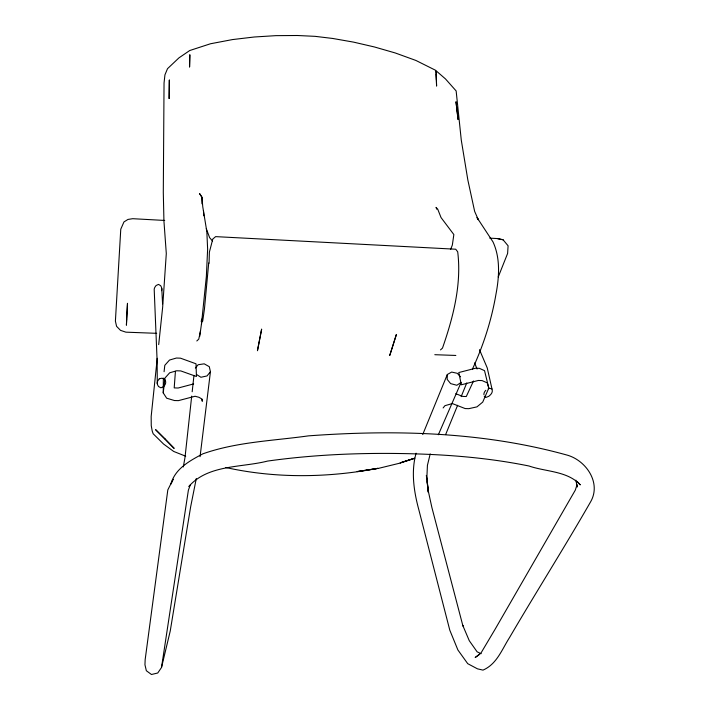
<?xml version="1.0" encoding="UTF-8"?>
<svg xmlns="http://www.w3.org/2000/svg" width="710" height="710" viewBox="0 0 710 710"><rect width="100%" height="100%" fill="white"/><g stroke="black" fill="none" stroke-linecap="round" stroke-linejoin="round"><path stroke-width="1.06" d="M209.068 263.259L209.379 252.156L212.778 239.075L215.618 236.625L455.731 249.219L457.702 251.828C461.748 284.515 453.157 317.405 442.49 348.095L440.502 349.897M460.568 376.832L457.293 373.309L451.658 372.067L447.318 374.498L447.167 379.371L450.637 383.613L456.858 385.264L461.118 382.406L438.345 434.76M175.432 371.312L174.198 387.9L178.166 388.015L193.644 383.924M208.713 263.002L204.445 308.983L202.687 321.186L201.019 321.124M416.095 453.184C410.921 471.6 413.877 491.426 418.793 509.603L449.803 630.214L457.897 649.978L467.721 663.664L477.457 668.838L483.004 670.116C496.938 664.09 501.917 649.419 509.558 637.518C536.201 591.936 564.503 547.339 590.773 501.535C601.228 482.915 586.407 461.021 567.92 455.332C483.75 431.751 395.168 429.541 308.486 435.86C273.19 440.812 236.652 441.851 202.811 453.85C189.845 460.754 174.988 468.689 170.959 483.998L173.151 479.241L167.817 489.891L145.16 659.652L144.955 664.782L146.349 670.728L151.47 674.5L157.753 673L161.516 667.471L188.381 490.184L190.253 485.072M157.247 358.31L151.168 416.504L151.248 425.68L152.224 431.094L153.165 433.766L163.584 444.061L173.701 451.453L185.701 456.202M158.694 344.616L162.652 307.252L166.3 253.541L163.93 220.987L163.3 192.437L164.046 82.946L164.942 74.843L167.516 68.684L178.929 57.883L189.739 50.525L210.533 43.754L232.507 39.574L254.251 37L275.844 35.651L297.33 35.5L315.08 36.343L332.662 38.455L353.58 42.13L374.427 46.966L395.23 52.957L415.927 60.465L435.434 70.21L445.463 78.908L456.148 90.942L461.278 140.11L467.837 179.967L474.653 211.402L478.3 219.701L477.005 217.562L493.015 241.941C500.479 258.12 499.228 276.989 495.979 294.144C491.533 320.103 483.51 345.175 472.443 369.058M191.7 396.109L185.026 457.311L183.322 466.949M192.179 391.751L193.963 375.412M201.454 324.239L206.362 276.421L207.631 249.148L206.841 231.691L202.767 206.796L201.959 197.265L199.519 193.502L201.959 197.265L201.986 203.832M163.353 378.102L163.238 392.914L166.664 398.195L174.411 400.529L178.414 400.635L195.055 396.26L198.915 397.28L201.667 398.869L202.288 401.292L202.217 399.197M164.081 371.703L164.809 365.304L169.512 360.05L176.408 358.035L180.491 358.177L196.031 363.804L196.43 376.495L180.766 370.913L176.648 370.78L169.69 372.794L164.951 378.039L163.238 392.914M195.365 368.055L198.134 364.736L204.205 363.831L209.29 366.68L210.435 371.765L200.06 456.681M196.821 340.969L198.791 339.087L200.522 330.647M199.714 336.407L202.261 318.47M577.523 485.045L577.194 487.016L575.881 480.164M196.297 478.496L190.635 506.913L170.24 631.004L161.516 667.471M430.207 453.912L427.429 465.298L426.879 477.395L428.263 492.234L427.092 481.717M576.91 485.108L575.304 490.131L495.163 629.149L480.883 653.191L475.176 657.522L479.605 654.292M450.673 249.29L452.341 245.083L453.85 234.557L441.043 217.571L437.759 209.246L436.029 207.4L436.756 209.193M498.225 276.998L507.615 253.452L508.094 245.811L503.106 239.794L497.337 238.56L489.749 238.143M422.725 434.547L447.318 374.498M445.631 434.573L457.622 405.286M461.163 396.633L466.763 382.938M488.799 388.068L487.255 382.885L482.072 380.587L478.318 380.462L461.322 384.793L458.802 372.537L475.656 368.215L479.383 368.339L484.531 370.655L488.799 388.068L482.729 402.091L476.96 406.865L468.804 408.667L465.148 408.561L452.332 403.564L444.948 405.685L443.12 407.957M473.508 380.977L466.292 396.526L462.663 396.42L455.802 393.704M210.435 371.765L207.009 375.945L200.912 377.267L196.643 374.543M188.727 486.563C208.057 464.402 241.489 467.748 267.555 461.074C314.024 454.569 360.955 452.634 407.842 453.672C448.498 454.595 489.128 457.897 529.03 466.009C545.963 471.901 567.299 470.836 580.292 484.877L577.345 481.735M414.072 458.456L399.455 463.257L378.67 468.325L357.148 471.573L377.933 468.343C327.727 477.848 275.764 478.593 225.744 467.499M414.294 458.332L400.192 462.858L414.773 458.216M488.24 388.689L489.944 388.343L491.994 389.009L492.27 390.5A11.014 6.425 -11.5 0 1 490.361 394.884L488.808 396.304L486.013 397.396L484.229 396.171M434.795 354.698L455.847 355.453M156.679 333.327L125.892 332.165L120.523 330.363L116.573 326.325L115.402 321.124L120.771 229.188L123.957 221.928L127.995 219.425L132.699 218.698L164.693 220.446M503.106 239.794L497.337 238.56M481.114 653.697L477.111 651.816L469.292 640.731L462.725 625.315L462.938 626.007L431.875 507.455L428.512 492.066L426.382 475.407L426.852 479.614M212.574 241.08L209.619 237.655L206.282 228.673M479.472 349.666L487.237 367.904L491.994 389.009M474.573 362.916L477.093 369.005M203.451 210.524L203.868 215.796M436.26 74.461L436.038 71.169L436.579 86.079L436.26 74.461L436.437 79.946M161.791 288.544L162.572 303.88M157.283 383.684L157.15 361.674L154.239 290.355A10.455 6.958 -0.3 0 1 155.029 287.009L156.093 285.518L158.525 284.39L160.7 285.722L161.463 287.293A10.49 6.976 0.3 0 1 161.578 290.674M483.936 394.689A11.005 6.39 -11.9 0 1 485.826 390.305M169.326 80.106L169.149 98.539L169.326 80.106M189.836 54.883L189.57 66.9L189.836 54.883M126.655 319.5L126.415 325.207L127.489 303.294L126.655 319.5M261.626 329.245L257.464 350.651L261.626 329.245M396.393 334.472L389.781 355.346L396.393 334.472M159.351 378.749L158.161 380.285A11.573 7.056 -1.3 0 0 157.655 384.935L158.499 386.506L160.886 387.811L163.557 386.657L164.747 385.148A11.617 7.073 -0.8 0 0 165.288 380.498L164.445 378.909L161.969 378.208L159.351 378.749M165.173 439.091L155.596 429.656L174.172 448.392L165.173 439.091M457.054 110.751L455.989 101.734L458.048 119.537L457.054 110.751"/></g></svg>
